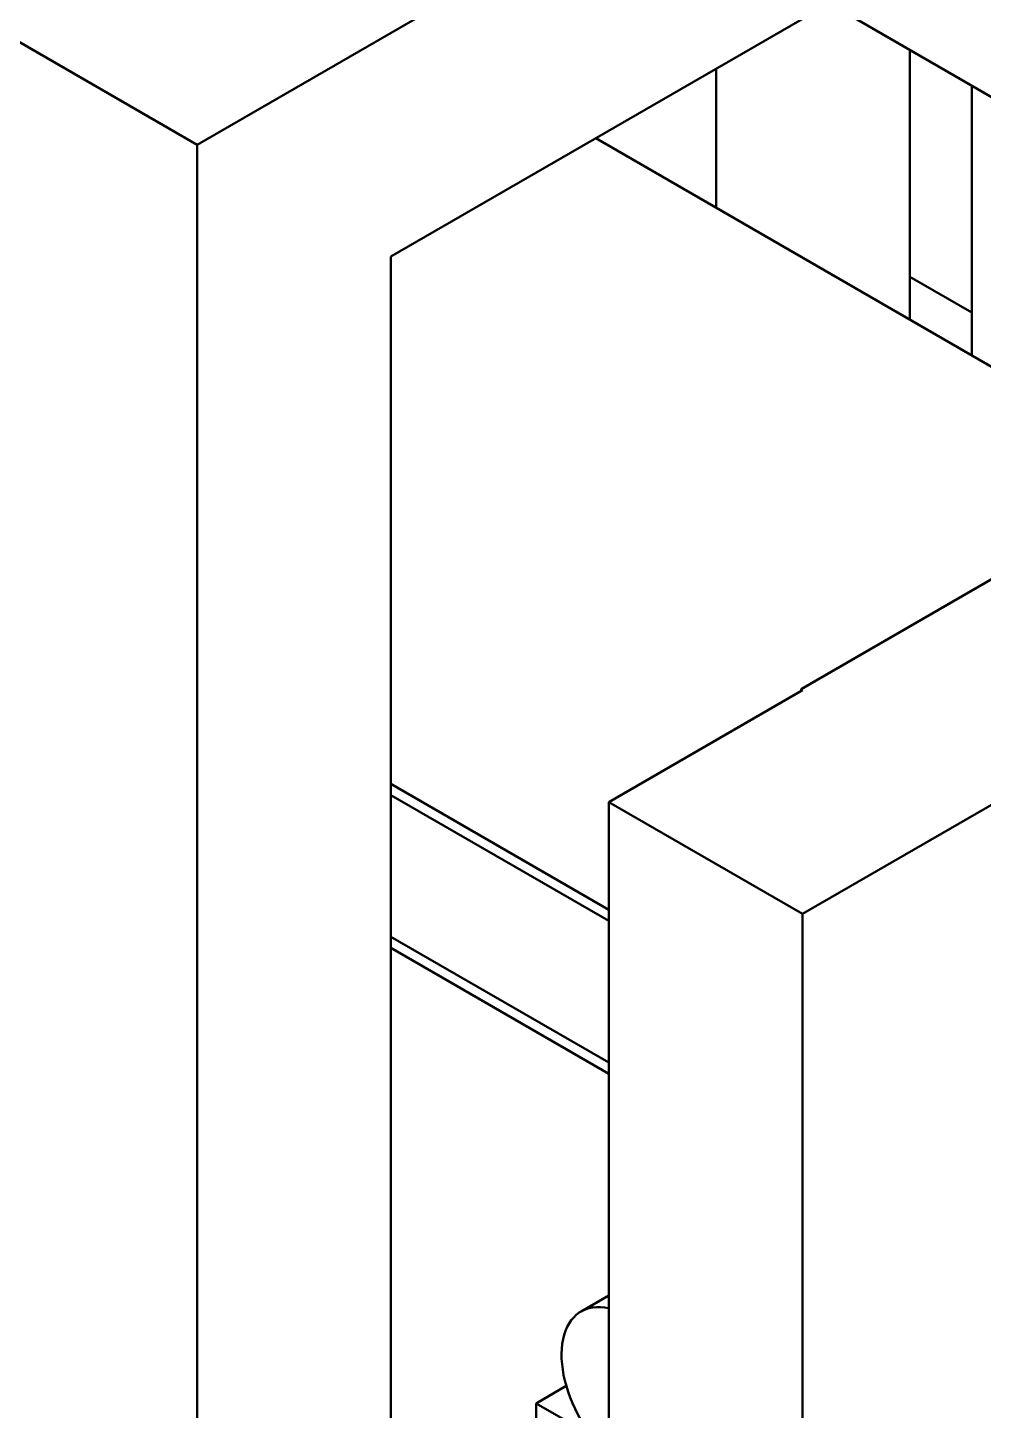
# Model space of a CAD drawing. Header units: millimetres. Extents: x 0 to 420, y 0 to 297.
# Drawn here: x 265.34 to 285.28, y 110.09 to 138.92 of the extents above; entities that cross this region are included whole.
import ezdxf

# ---------------------------------------------------------------- set-up
doc = ezdxf.new("R2010")
doc.units = ezdxf.units.MM
doc.header["$LTSCALE"] = 0.75
doc.layers.add('Visible', color=7, linetype='Continuous', lineweight=50)

msp = doc.modelspace()

# ---------------------------------------------------------------- linework, layer by layer
at = {"layer": 'Visible', "extrusion": (0, 0.816497, 0.57735)}
for p, q in [((302.749, 156.035), (268.879, 136.48)), ((302.729, 151.358), (272.919, 134.148)), ((286.407, 136.919), (282.367, 139.252)), ((268.879, 136.48), (264.838, 138.813)), ((283.745, 132.835), (283.745, 138.456)), ((279.705, 135.168), (279.705, 138.065)), ((285.041, 132.087), (285.041, 137.708)), ((302.668, 137.362), (281.475, 125.126)), ((268.879, 136.48), (268.879, 89.824)), ((285.81, 131.643), (277.195, 136.616)), ((272.919, 134.148), (272.919, 92.156)), ((285.041, 132.981), (283.745, 133.729)), ((281.506, 125.108), (277.465, 122.775)), ((281.506, 125.108), (281.475, 125.126)), ((281.475, 125.126), (281.475, 125.09)), ((272.919, 123.152), (277.465, 120.528)), ((277.465, 120.295), (272.919, 122.919)), ((277.465, 122.775), (281.506, 120.442)), ((277.465, 84.866), (277.465, 122.775)), ((281.506, 120.442), (285.546, 122.775)), ((281.506, 82.533), (281.506, 120.442)), ((272.919, 119.966), (277.465, 117.341)), ((277.465, 117.108), (272.919, 119.732)), ((276.887, 112.152), (277.465, 112.486)), ((276.579, 110.599), (275.95, 110.236)), ((275.95, 92.74), (275.95, 110.236)), ((275.95, 110.236), (276.85, 109.716))]:
    msp.add_line(p, q, dxfattribs=at)
at = {"layer": 'Visible', "extrusion": (3e-16, 1e-16, -1)}
msp.add_ellipse((277.87, 110.449), major_axis=(-0.983, 1.703), ratio=0.57735, start_param=4.649178, end_param=6.773146, dxfattribs=at)

doc.saveas('drawing.dxf')
